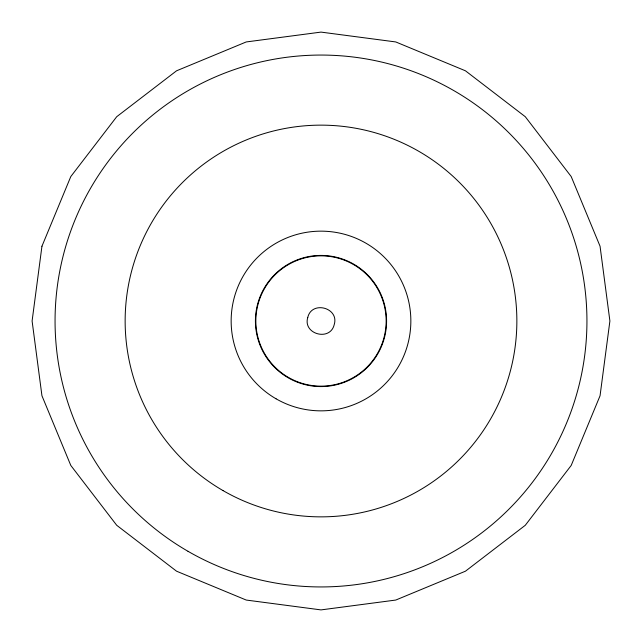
<?xml version="1.0" encoding="UTF-8"?>
<svg xmlns="http://www.w3.org/2000/svg" width="642" height="642" viewBox="0 0 642 642"><rect width="100%" height="100%" fill="white"/><g stroke="black" fill="none" stroke-linecap="round" stroke-linejoin="round"><path stroke-width="0.96" d="M41.947 246.231L32.1 321L41.947 395.769L70.805 465.45L116.716 525.284L176.55 571.195L246.231 600.053L321 609.9L395.769 600.053L465.45 571.195L525.284 525.284L571.195 465.45L600.053 395.769L609.9 321L600.053 246.231L571.195 176.55L525.284 116.716L465.45 70.805L395.769 41.947L321 32.1L246.231 41.947L176.55 70.805L116.716 116.716L70.805 176.55L41.947 246.231M307.767 317.453C302.575 334.281 330.317 341.713 334.233 324.547C339.425 307.719 311.683 300.287 307.767 317.453M223.071 490.616A195.858 195.858 0 0 0 516.858 321A195.858 195.858 0 0 0 223.071 151.384A195.858 195.858 0 0 0 223.071 490.616M188.026 551.309A265.94 265.94 0 0 0 586.94 321A265.94 265.94 0 0 0 188.026 90.691A265.94 265.94 0 0 0 188.026 551.309M288.427 377.424A65.147 65.147 0 0 0 386.147 321A65.147 65.147 0 0 0 288.427 264.576A65.147 65.147 0 0 0 288.427 377.424M274.624 367.376A65.588 65.588 0 0 0 384.349 337.973A65.588 65.588 0 0 0 304.027 257.651A65.588 65.588 0 0 0 274.624 367.376M276.076 398.81A89.848 89.848 0 0 0 410.848 321A89.848 89.848 0 0 0 276.076 243.19A89.848 89.848 0 0 0 276.076 398.81"/></g></svg>
